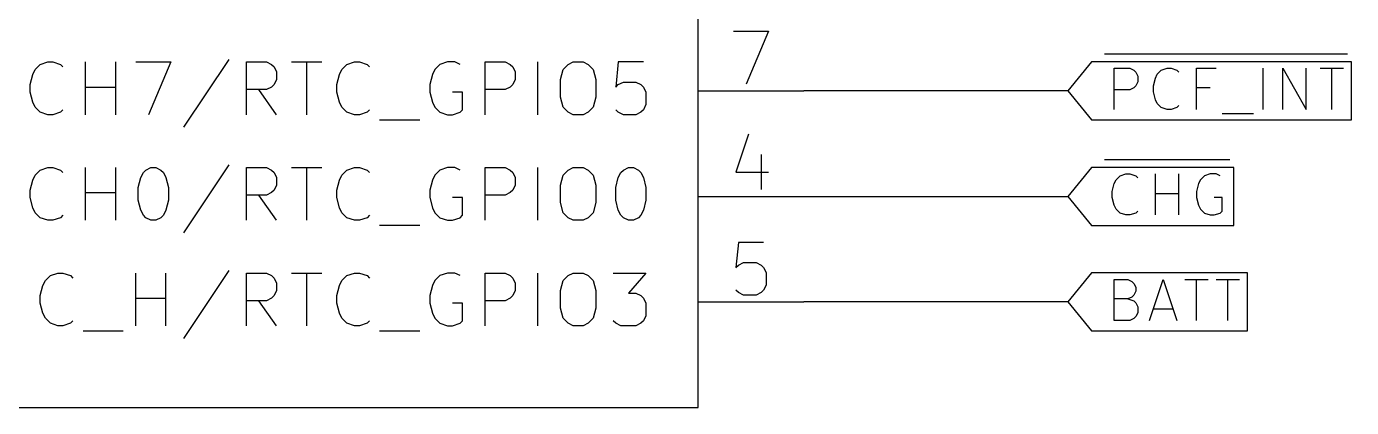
# Model space of a CAD drawing. Extents: x 0.4 to 16.1, y -11.3 to -0.4.
# Drawn here: x 7.114 to 8.369, y -10.5 to -10.139 of the extents above; entities that cross this region are included whole.
import ezdxf

# ---------------------------------------------------------------- set-up
doc = ezdxf.new("R2010")
doc.units = 0
doc.header["$MEASUREMENT"] = 0
for name, color, linetype in [('CYAN2', 4, 'CONTINUOUS'), ('GREEN2', 3, 'CONTINUOUS'), ('LYELLOW', 51, 'CONTINUOUS'), ('RED2', 1, 'CONTINUOUS')]:
    doc.layers.add(name, color=color, linetype=linetype)

msp = doc.modelspace()

# ---------------------------------------------------------------- linework, layer by layer
at = {"layer": 'CYAN2', "linetype": 'CONTINUOUS'}
for p, q in [((7.11952, -10.1845), (7.1219, -10.1798)), ((7.1219, -10.1798), (7.12666, -10.175)), ((7.12666, -10.175), (7.13381, -10.1726)), ((7.13381, -10.1726), (7.13857, -10.1726)), ((7.13857, -10.1726), (7.14571, -10.175)), ((7.14571, -10.175), (7.14809, -10.1774)), ((7.16952, -10.2226), (7.16952, -10.1726)), ((7.19809, -10.2226), (7.19809, -10.1726)), ((7.21714, -10.1726), (7.25047, -10.1726)), ((7.25047, -10.1726), (7.22904, -10.2226)), ((7.30523, -10.1702), (7.26238, -10.2345)), ((7.3219, -10.2226), (7.3219, -10.1726)), ((7.3219, -10.1726), (7.34095, -10.1726)), ((7.34095, -10.1726), (7.34571, -10.175)), ((7.34571, -10.175), (7.34809, -10.1774)), ((7.34809, -10.1774), (7.35047, -10.1821)), ((7.36476, -10.1726), (7.39333, -10.1726)), ((7.37904, -10.2226), (7.37904, -10.1726)), ((7.41, -10.1845), (7.41238, -10.1798)), ((7.41238, -10.1798), (7.41714, -10.175)), ((7.41714, -10.175), (7.42428, -10.1726)), ((7.42428, -10.1726), (7.42904, -10.1726)), ((7.42904, -10.1726), (7.43619, -10.175)), ((7.43619, -10.175), (7.43857, -10.1774)), ((7.50047, -10.1798), (7.49809, -10.1845)), ((7.50523, -10.175), (7.50047, -10.1798)), ((7.51238, -10.1726), (7.50523, -10.175)), ((7.51952, -10.1726), (7.51238, -10.1726)), ((7.52428, -10.175), (7.51952, -10.1726)), ((7.54809, -10.2226), (7.54809, -10.1726)), ((7.54809, -10.1726), (7.56714, -10.1726)), ((7.56714, -10.1726), (7.5719, -10.175)), ((7.5719, -10.175), (7.57428, -10.1774)), ((7.57428, -10.1774), (7.57666, -10.1821)), ((7.59809, -10.2226), (7.59809, -10.1726)), ((7.61952, -10.1893), (7.6219, -10.1798)), ((7.6219, -10.1798), (7.62666, -10.175)), ((7.62666, -10.175), (7.63143, -10.1726)), ((7.63143, -10.1726), (7.64095, -10.1726)), ((7.64095, -10.1726), (7.64571, -10.175)), ((7.64571, -10.175), (7.65047, -10.1798)), ((7.65047, -10.1798), (7.65285, -10.1893)), ((7.67428, -10.1726), (7.6719, -10.1964)), ((7.69809, -10.1726), (7.67428, -10.1726)), ((7.11714, -10.194), (7.11952, -10.1845)), ((7.35047, -10.1893), (7.34809, -10.194)), ((7.35047, -10.1821), (7.35047, -10.1893)), ((7.40761, -10.194), (7.41, -10.1845)), ((7.49809, -10.1845), (7.49571, -10.194)), ((7.57666, -10.1893), (7.57428, -10.194)), ((7.57666, -10.1821), (7.57666, -10.1893)), ((7.61952, -10.2059), (7.61952, -10.1893)), ((7.65285, -10.1893), (7.65285, -10.2059)), ((7.67428, -10.194), (7.67904, -10.1917)), ((7.67904, -10.1917), (7.69095, -10.1917)), ((7.69095, -10.1917), (7.69571, -10.194)), ((7.11714, -10.2012), (7.11714, -10.194)), ((7.11952, -10.2107), (7.11714, -10.2012)), ((7.16952, -10.1964), (7.19809, -10.1964)), ((7.34095, -10.1988), (7.3219, -10.1988)), ((7.35047, -10.2226), (7.33381, -10.1988)), ((7.34571, -10.1964), (7.34095, -10.1988)), ((7.34809, -10.194), (7.34571, -10.1964)), ((7.40761, -10.2012), (7.40761, -10.194)), ((7.41, -10.2107), (7.40761, -10.2012)), ((7.49571, -10.194), (7.49571, -10.2012)), ((7.49571, -10.2012), (7.49809, -10.2107)), ((7.52666, -10.2012), (7.51714, -10.2012)), ((7.52666, -10.2179), (7.52666, -10.2012)), ((7.56714, -10.1988), (7.54809, -10.1988)), ((7.5719, -10.1964), (7.56714, -10.1988)), ((7.57428, -10.194), (7.5719, -10.1964)), ((7.6719, -10.1964), (7.67428, -10.194)), ((7.69571, -10.194), (7.69809, -10.1964)), ((7.69809, -10.1964), (7.70047, -10.2012)), ((7.70047, -10.2012), (7.70047, -10.2131)), ((7.1219, -10.2155), (7.11952, -10.2107)), ((7.12666, -10.2202), (7.1219, -10.2155)), ((7.14809, -10.2179), (7.14571, -10.2202)), ((7.41238, -10.2155), (7.41, -10.2107)), ((7.41714, -10.2202), (7.41238, -10.2155)), ((7.43857, -10.2179), (7.43619, -10.2202)), ((7.49809, -10.2107), (7.50047, -10.2155)), ((7.50047, -10.2155), (7.50523, -10.2202)), ((7.52428, -10.2202), (7.52666, -10.2179)), ((7.6219, -10.2155), (7.61952, -10.2059)), ((7.62666, -10.2202), (7.6219, -10.2155)), ((7.65047, -10.2155), (7.64571, -10.2202)), ((7.65285, -10.2059), (7.65047, -10.2155)), ((7.67428, -10.2202), (7.6719, -10.2179)), ((7.69809, -10.2179), (7.69571, -10.2202)), ((7.70047, -10.2131), (7.69809, -10.2179)), ((7.13381, -10.2226), (7.12666, -10.2202)), ((7.13857, -10.2226), (7.13381, -10.2226)), ((7.14571, -10.2202), (7.13857, -10.2226)), ((7.42428, -10.2226), (7.41714, -10.2202)), ((7.42904, -10.2226), (7.42428, -10.2226)), ((7.43619, -10.2202), (7.42904, -10.2226)), ((7.44809, -10.2274), (7.48619, -10.2274)), ((7.50523, -10.2202), (7.51238, -10.2226)), ((7.51238, -10.2226), (7.51714, -10.2226)), ((7.51714, -10.2226), (7.52428, -10.2202)), ((7.63143, -10.2226), (7.62666, -10.2202)), ((7.64095, -10.2226), (7.63143, -10.2226)), ((7.64571, -10.2202), (7.64095, -10.2226)), ((7.67904, -10.2226), (7.67428, -10.2202)), ((7.69095, -10.2226), (7.67904, -10.2226)), ((7.69571, -10.2202), (7.69095, -10.2226)), ((7.11952, -10.2845), (7.1219, -10.2798)), ((7.1219, -10.2798), (7.12666, -10.275)), ((7.12666, -10.275), (7.13381, -10.2726)), ((7.13381, -10.2726), (7.13857, -10.2726)), ((7.13857, -10.2726), (7.14571, -10.275)), ((7.14571, -10.275), (7.14809, -10.2774)), ((7.16952, -10.3226), (7.16952, -10.2726)), ((7.19809, -10.3226), (7.19809, -10.2726)), ((7.2219, -10.2821), (7.22428, -10.2774)), ((7.22428, -10.2774), (7.22666, -10.275)), ((7.22666, -10.275), (7.23143, -10.2726)), ((7.23143, -10.2726), (7.23619, -10.2726)), ((7.23619, -10.2726), (7.24095, -10.275)), ((7.24095, -10.275), (7.24333, -10.2774)), ((7.24333, -10.2774), (7.24571, -10.2821)), ((7.30523, -10.2702), (7.26238, -10.3345)), ((7.3219, -10.3226), (7.3219, -10.2726)), ((7.3219, -10.2726), (7.34095, -10.2726)), ((7.34095, -10.2726), (7.34571, -10.275)), ((7.34571, -10.275), (7.34809, -10.2774)), ((7.34809, -10.2774), (7.35047, -10.2821)), ((7.36476, -10.2726), (7.39333, -10.2726)), ((7.37904, -10.3226), (7.37904, -10.2726)), ((7.41, -10.2845), (7.41238, -10.2798)), ((7.41238, -10.2798), (7.41714, -10.275)), ((7.41714, -10.275), (7.42428, -10.2726)), ((7.42428, -10.2726), (7.42904, -10.2726)), ((7.42904, -10.2726), (7.43619, -10.275)), ((7.43619, -10.275), (7.43857, -10.2774)), ((7.50047, -10.2798), (7.49809, -10.2845)), ((7.50523, -10.275), (7.50047, -10.2798)), ((7.51238, -10.2726), (7.50523, -10.275)), ((7.51952, -10.2726), (7.51238, -10.2726)), ((7.52428, -10.275), (7.51952, -10.2726)), ((7.54809, -10.3226), (7.54809, -10.2726)), ((7.54809, -10.2726), (7.56714, -10.2726)), ((7.56714, -10.2726), (7.5719, -10.275)), ((7.5719, -10.275), (7.57428, -10.2774)), ((7.57428, -10.2774), (7.57666, -10.2821)), ((7.59809, -10.3226), (7.59809, -10.2726)), ((7.61952, -10.2893), (7.6219, -10.2798)), ((7.6219, -10.2798), (7.62666, -10.275)), ((7.62666, -10.275), (7.63143, -10.2726)), ((7.63143, -10.2726), (7.64095, -10.2726)), ((7.64095, -10.2726), (7.64571, -10.275)), ((7.64571, -10.275), (7.65047, -10.2798)), ((7.65047, -10.2798), (7.65285, -10.2893)), ((7.67428, -10.2821), (7.67666, -10.2774)), ((7.67666, -10.2774), (7.67904, -10.275)), ((7.67904, -10.275), (7.68381, -10.2726)), ((7.68381, -10.2726), (7.68857, -10.2726)), ((7.68857, -10.2726), (7.69333, -10.275)), ((7.69333, -10.275), (7.69571, -10.2774)), ((7.69571, -10.2774), (7.69809, -10.2821)), ((7.11714, -10.294), (7.11952, -10.2845)), ((7.21952, -10.2917), (7.2219, -10.2821)), ((7.21952, -10.3036), (7.21952, -10.2917)), ((7.24571, -10.2821), (7.24809, -10.2917)), ((7.24809, -10.2917), (7.24809, -10.3036)), ((7.35047, -10.2893), (7.34809, -10.294)), ((7.35047, -10.2821), (7.35047, -10.2893)), ((7.40761, -10.294), (7.41, -10.2845)), ((7.49809, -10.2845), (7.49571, -10.294)), ((7.57666, -10.2893), (7.57428, -10.294)), ((7.57666, -10.2821), (7.57666, -10.2893)), ((7.61952, -10.3059), (7.61952, -10.2893)), ((7.65285, -10.2893), (7.65285, -10.3059)), ((7.6719, -10.2917), (7.67428, -10.2821)), ((7.6719, -10.3036), (7.6719, -10.2917)), ((7.69809, -10.2821), (7.70047, -10.2917)), ((7.70047, -10.2917), (7.70047, -10.3036)), ((7.11714, -10.3012), (7.11714, -10.294)), ((7.11952, -10.3107), (7.11714, -10.3012)), ((7.16952, -10.2964), (7.19809, -10.2964)), ((7.2219, -10.3131), (7.21952, -10.3036)), ((7.24809, -10.3036), (7.24571, -10.3131)), ((7.34095, -10.2988), (7.3219, -10.2988)), ((7.35047, -10.3226), (7.33381, -10.2988)), ((7.34571, -10.2964), (7.34095, -10.2988)), ((7.34809, -10.294), (7.34571, -10.2964)), ((7.40761, -10.3012), (7.40761, -10.294)), ((7.41, -10.3107), (7.40761, -10.3012)), ((7.49571, -10.294), (7.49571, -10.3012)), ((7.49571, -10.3012), (7.49809, -10.3107)), ((7.52666, -10.3012), (7.51714, -10.3012)), ((7.52666, -10.3179), (7.52666, -10.3012)), ((7.56714, -10.2988), (7.54809, -10.2988)), ((7.5719, -10.2964), (7.56714, -10.2988)), ((7.57428, -10.294), (7.5719, -10.2964)), ((7.6219, -10.3155), (7.61952, -10.3059)), ((7.65285, -10.3059), (7.65047, -10.3155)), ((7.67428, -10.3131), (7.6719, -10.3036)), ((7.70047, -10.3036), (7.69809, -10.3131)), ((7.1219, -10.3155), (7.11952, -10.3107)), ((7.12666, -10.3202), (7.1219, -10.3155)), ((7.14809, -10.3179), (7.14571, -10.3202)), ((7.22428, -10.3179), (7.2219, -10.3131)), ((7.22666, -10.3202), (7.22428, -10.3179)), ((7.24333, -10.3179), (7.24095, -10.3202)), ((7.24571, -10.3131), (7.24333, -10.3179)), ((7.41238, -10.3155), (7.41, -10.3107)), ((7.41714, -10.3202), (7.41238, -10.3155)), ((7.43857, -10.3179), (7.43619, -10.3202)), ((7.49809, -10.3107), (7.50047, -10.3155)), ((7.50047, -10.3155), (7.50523, -10.3202)), ((7.52428, -10.3202), (7.52666, -10.3179)), ((7.62666, -10.3202), (7.6219, -10.3155)), ((7.65047, -10.3155), (7.64571, -10.3202)), ((7.67666, -10.3179), (7.67428, -10.3131)), ((7.67904, -10.3202), (7.67666, -10.3179)), ((7.69571, -10.3179), (7.69333, -10.3202)), ((7.69809, -10.3131), (7.69571, -10.3179)), ((7.13381, -10.3226), (7.12666, -10.3202)), ((7.13857, -10.3226), (7.13381, -10.3226)), ((7.14571, -10.3202), (7.13857, -10.3226)), ((7.23143, -10.3226), (7.22666, -10.3202)), ((7.23619, -10.3226), (7.23143, -10.3226)), ((7.24095, -10.3202), (7.23619, -10.3226)), ((7.42428, -10.3226), (7.41714, -10.3202)), ((7.42904, -10.3226), (7.42428, -10.3226)), ((7.43619, -10.3202), (7.42904, -10.3226)), ((7.44809, -10.3274), (7.48619, -10.3274)), ((7.50523, -10.3202), (7.51238, -10.3226)), ((7.51238, -10.3226), (7.51714, -10.3226)), ((7.51714, -10.3226), (7.52428, -10.3202)), ((7.63143, -10.3226), (7.62666, -10.3202)), ((7.64095, -10.3226), (7.63143, -10.3226)), ((7.64571, -10.3202), (7.64095, -10.3226)), ((7.68381, -10.3226), (7.67904, -10.3202)), ((7.68857, -10.3226), (7.68381, -10.3226)), ((7.69333, -10.3202), (7.68857, -10.3226)), ((7.12904, -10.3845), (7.13143, -10.3798)), ((7.13143, -10.3798), (7.13619, -10.375)), ((7.13619, -10.375), (7.14333, -10.3726)), ((7.14333, -10.3726), (7.14809, -10.3726)), ((7.14809, -10.3726), (7.15523, -10.375)), ((7.15523, -10.375), (7.15761, -10.3774)), ((7.21714, -10.4226), (7.21714, -10.3726)), ((7.24571, -10.4226), (7.24571, -10.3726)), ((7.30523, -10.3702), (7.26238, -10.4345)), ((7.3219, -10.4226), (7.3219, -10.3726)), ((7.3219, -10.3726), (7.34095, -10.3726)), ((7.34095, -10.3726), (7.34571, -10.375)), ((7.34571, -10.375), (7.34809, -10.3774)), ((7.34809, -10.3774), (7.35047, -10.3821)), ((7.36476, -10.3726), (7.39333, -10.3726)), ((7.37904, -10.4226), (7.37904, -10.3726)), ((7.41, -10.3845), (7.41238, -10.3798)), ((7.41238, -10.3798), (7.41714, -10.375)), ((7.41714, -10.375), (7.42428, -10.3726)), ((7.42428, -10.3726), (7.42904, -10.3726)), ((7.42904, -10.3726), (7.43619, -10.375)), ((7.43619, -10.375), (7.43857, -10.3774)), ((7.50047, -10.3798), (7.49809, -10.3845)), ((7.50523, -10.375), (7.50047, -10.3798)), ((7.51238, -10.3726), (7.50523, -10.375)), ((7.51952, -10.3726), (7.51238, -10.3726)), ((7.52428, -10.375), (7.51952, -10.3726)), ((7.54809, -10.4226), (7.54809, -10.3726)), ((7.54809, -10.3726), (7.56714, -10.3726)), ((7.56714, -10.3726), (7.5719, -10.375)), ((7.5719, -10.375), (7.57428, -10.3774)), ((7.57428, -10.3774), (7.57666, -10.3821)), ((7.59809, -10.4226), (7.59809, -10.3726)), ((7.61952, -10.3893), (7.6219, -10.3798)), ((7.6219, -10.3798), (7.62666, -10.375)), ((7.62666, -10.375), (7.63143, -10.3726)), ((7.63143, -10.3726), (7.64095, -10.3726)), ((7.64095, -10.3726), (7.64571, -10.375)), ((7.64571, -10.375), (7.65047, -10.3798)), ((7.65047, -10.3798), (7.65285, -10.3893)), ((7.66952, -10.3726), (7.70047, -10.3726)), ((7.70047, -10.3726), (7.68381, -10.3917)), ((7.12666, -10.394), (7.12904, -10.3845)), ((7.12666, -10.4012), (7.12666, -10.394)), ((7.34809, -10.394), (7.34571, -10.3964)), ((7.35047, -10.3893), (7.34809, -10.394)), ((7.35047, -10.3821), (7.35047, -10.3893)), ((7.40761, -10.394), (7.41, -10.3845)), ((7.40761, -10.4012), (7.40761, -10.394)), ((7.49809, -10.3845), (7.49571, -10.394)), ((7.49571, -10.394), (7.49571, -10.4012)), ((7.57428, -10.394), (7.5719, -10.3964)), ((7.57666, -10.3893), (7.57428, -10.394)), ((7.57666, -10.3821), (7.57666, -10.3893)), ((7.61952, -10.4059), (7.61952, -10.3893)), ((7.65285, -10.3893), (7.65285, -10.4059)), ((7.68381, -10.3917), (7.69095, -10.3917)), ((7.69095, -10.3917), (7.69571, -10.394)), ((7.69571, -10.394), (7.69809, -10.3964)), ((7.12904, -10.4107), (7.12666, -10.4012)), ((7.21714, -10.3964), (7.24571, -10.3964)), ((7.34095, -10.3988), (7.3219, -10.3988)), ((7.35047, -10.4226), (7.33381, -10.3988)), ((7.34571, -10.3964), (7.34095, -10.3988)), ((7.41, -10.4107), (7.40761, -10.4012)), ((7.49571, -10.4012), (7.49809, -10.4107)), ((7.52666, -10.4012), (7.51714, -10.4012)), ((7.52666, -10.4179), (7.52666, -10.4012)), ((7.56714, -10.3988), (7.54809, -10.3988)), ((7.5719, -10.3964), (7.56714, -10.3988)), ((7.6219, -10.4155), (7.61952, -10.4059)), ((7.65285, -10.4059), (7.65047, -10.4155)), ((7.69809, -10.3964), (7.70047, -10.4012)), ((7.70047, -10.4012), (7.70047, -10.4131)), ((7.13143, -10.4155), (7.12904, -10.4107)), ((7.13619, -10.4202), (7.13143, -10.4155)), ((7.15761, -10.4179), (7.15523, -10.4202)), ((7.41238, -10.4155), (7.41, -10.4107)), ((7.41714, -10.4202), (7.41238, -10.4155)), ((7.43857, -10.4179), (7.43619, -10.4202)), ((7.49809, -10.4107), (7.50047, -10.4155)), ((7.50047, -10.4155), (7.50523, -10.4202)), ((7.52428, -10.4202), (7.52666, -10.4179)), ((7.62666, -10.4202), (7.6219, -10.4155)), ((7.65047, -10.4155), (7.64571, -10.4202)), ((7.6719, -10.4202), (7.66952, -10.4179)), ((7.69809, -10.4179), (7.69571, -10.4202)), ((7.70047, -10.4131), (7.69809, -10.4179)), ((7.14333, -10.4226), (7.13619, -10.4202)), ((7.14809, -10.4226), (7.14333, -10.4226)), ((7.15523, -10.4202), (7.14809, -10.4226)), ((7.16714, -10.4274), (7.20523, -10.4274)), ((7.42428, -10.4226), (7.41714, -10.4202)), ((7.42904, -10.4226), (7.42428, -10.4226)), ((7.43619, -10.4202), (7.42904, -10.4226)), ((7.44809, -10.4274), (7.48619, -10.4274)), ((7.50523, -10.4202), (7.51238, -10.4226)), ((7.51238, -10.4226), (7.51714, -10.4226)), ((7.51714, -10.4226), (7.52428, -10.4202)), ((7.63143, -10.4226), (7.62666, -10.4202)), ((7.64095, -10.4226), (7.63143, -10.4226)), ((7.64571, -10.4202), (7.64095, -10.4226)), ((7.67666, -10.4226), (7.6719, -10.4202)), ((7.69095, -10.4226), (7.67666, -10.4226)), ((7.69571, -10.4202), (7.69095, -10.4226))]:
    msp.add_line(p, q, dxfattribs=at)
at = {"layer": 'GREEN2', "linetype": 'CONTINUOUS'}
for p, q in [((8.1, -10.2), (7.85, -10.2)), ((7.85, -10.3), (8.1, -10.3)), ((8.1, -10.4), (7.85, -10.4))]:
    msp.add_line(p, q, dxfattribs=at)
at = {"layer": 'LYELLOW', "linetype": 'CONTINUOUS'}
for p, q in [((7.75, -10.5), (7.75, -7.2)), ((4.25, -10.5), (7.75, -10.5))]:
    msp.add_line(p, q, dxfattribs=at)
at = {"layer": 'RED2', "linetype": 'CONTINUOUS'}
for p, q in [((7.75, -10.5), (7.75, -7.2)), ((7.75, -10.5), (7.75, -7.2)), ((7.78333, -10.1436), (7.81667, -10.1436)), ((7.81667, -10.1436), (7.79524, -10.1936)), ((8.1348, -10.1649), (8.1738, -10.1649)), ((8.1738, -10.1649), (8.2128, -10.1649)), ((8.2128, -10.1649), (8.24623, -10.1649)), ((8.24623, -10.1649), (8.27594, -10.1649)), ((8.27594, -10.1649), (8.29452, -10.1649)), ((8.29452, -10.1649), (8.33537, -10.1649)), ((8.33537, -10.1649), (8.36509, -10.1649)), ((8.12262, -10.1725), (8.1, -10.2)), ((8.3689, -10.1725), (8.12262, -10.1725)), ((8.14409, -10.2176), (8.14409, -10.1786)), ((8.14409, -10.1786), (8.15894, -10.1786)), ((8.15894, -10.1786), (8.16266, -10.1805)), ((8.16266, -10.1805), (8.16452, -10.1824)), ((8.18494, -10.1842), (8.18866, -10.1805)), ((8.18866, -10.1805), (8.19423, -10.1786)), ((8.19423, -10.1786), (8.19794, -10.1786)), ((8.19794, -10.1786), (8.20352, -10.1805)), ((8.20352, -10.1805), (8.20537, -10.1824)), ((8.22209, -10.2176), (8.22209, -10.1786)), ((8.22209, -10.1786), (8.24066, -10.1786)), ((8.28523, -10.2176), (8.28523, -10.1786)), ((8.3038, -10.2176), (8.3038, -10.1786)), ((8.3038, -10.1786), (8.32609, -10.2176)), ((8.32609, -10.2176), (8.32609, -10.1786)), ((8.33909, -10.1786), (8.36137, -10.1786)), ((8.35023, -10.2176), (8.35023, -10.1786)), ((8.3689, -10.2), (8.3689, -10.1725)), ((8.16452, -10.1824), (8.16637, -10.1861)), ((8.16637, -10.1916), (8.16452, -10.1954)), ((8.16637, -10.1861), (8.16637, -10.1916)), ((8.18123, -10.1954), (8.18309, -10.1879)), ((8.18309, -10.1879), (8.18494, -10.1842)), ((7.75, -10.2), (7.85, -10.2)), ((8.1, -10.2), (8.12262, -10.2275)), ((8.15894, -10.1991), (8.14409, -10.1991)), ((8.16266, -10.1972), (8.15894, -10.1991)), ((8.16452, -10.1954), (8.16266, -10.1972)), ((8.18123, -10.2009), (8.18123, -10.1954)), ((8.18309, -10.2084), (8.18123, -10.2009)), ((8.23509, -10.1972), (8.22209, -10.1972)), ((8.3689, -10.2275), (8.3689, -10.2)), ((8.18494, -10.2121), (8.18309, -10.2084)), ((8.18866, -10.2158), (8.18494, -10.2121)), ((8.19423, -10.2176), (8.18866, -10.2158)), ((8.19794, -10.2176), (8.19423, -10.2176)), ((8.20352, -10.2158), (8.19794, -10.2176)), ((8.20537, -10.2139), (8.20352, -10.2158)), ((8.12262, -10.2275), (8.3689, -10.2275)), ((8.24623, -10.2214), (8.27594, -10.2214)), ((7.79762, -10.2412), (7.78571, -10.2769)), ((7.80952, -10.2603), (7.80952, -10.2936)), ((8.1348, -10.2649), (8.1738, -10.2649)), ((8.1738, -10.2649), (8.21466, -10.2649)), ((8.21466, -10.2649), (8.25366, -10.2649)), ((7.78571, -10.2769), (7.81667, -10.2769)), ((8.12262, -10.2725), (8.1, -10.3)), ((8.25747, -10.2725), (8.12262, -10.2725)), ((8.14594, -10.2842), (8.14966, -10.2805)), ((8.14966, -10.2805), (8.15523, -10.2786)), ((8.15523, -10.2786), (8.15894, -10.2786)), ((8.15894, -10.2786), (8.16452, -10.2805)), ((8.16452, -10.2805), (8.16637, -10.2824)), ((8.18309, -10.3176), (8.18309, -10.2786)), ((8.20537, -10.3176), (8.20537, -10.2786)), ((8.22952, -10.2805), (8.2258, -10.2842)), ((8.23509, -10.2786), (8.22952, -10.2805)), ((8.24066, -10.2786), (8.23509, -10.2786)), ((8.24437, -10.2805), (8.24066, -10.2786)), ((8.25747, -10.3), (8.25747, -10.2725)), ((8.14223, -10.2954), (8.14409, -10.2879)), ((8.14409, -10.2879), (8.14594, -10.2842)), ((8.22394, -10.2879), (8.22209, -10.2954)), ((8.2258, -10.2842), (8.22394, -10.2879)), ((7.75, -10.3), (7.85, -10.3)), ((8.1, -10.3), (8.12262, -10.3275)), ((8.14223, -10.3009), (8.14223, -10.2954)), ((8.14409, -10.3084), (8.14223, -10.3009)), ((8.18309, -10.2972), (8.20537, -10.2972)), ((8.22209, -10.2954), (8.22209, -10.3009)), ((8.22209, -10.3009), (8.22394, -10.3084)), ((8.24623, -10.3009), (8.2388, -10.3009)), ((8.24623, -10.3139), (8.24623, -10.3009)), ((8.25747, -10.3275), (8.25747, -10.3)), ((8.14594, -10.3121), (8.14409, -10.3084)), ((8.14966, -10.3158), (8.14594, -10.3121)), ((8.15523, -10.3176), (8.14966, -10.3158)), ((8.15894, -10.3176), (8.15523, -10.3176)), ((8.16452, -10.3158), (8.15894, -10.3176)), ((8.16637, -10.3139), (8.16452, -10.3158)), ((8.22394, -10.3084), (8.2258, -10.3121)), ((8.2258, -10.3121), (8.22952, -10.3158)), ((8.22952, -10.3158), (8.23509, -10.3176)), ((8.23509, -10.3176), (8.2388, -10.3176)), ((8.2388, -10.3176), (8.24437, -10.3158)), ((8.24437, -10.3158), (8.24623, -10.3139)), ((8.12262, -10.3275), (8.25747, -10.3275)), ((7.78809, -10.3436), (7.78571, -10.3674)), ((7.8119, -10.3436), (7.78809, -10.3436)), ((7.78571, -10.3674), (7.78809, -10.365)), ((7.78809, -10.365), (7.79285, -10.3627)), ((7.79285, -10.3627), (7.80476, -10.3627)), ((7.80476, -10.3627), (7.80952, -10.365)), ((7.80952, -10.365), (7.8119, -10.3674)), ((7.8119, -10.3674), (7.81428, -10.3722)), ((7.81428, -10.3722), (7.81428, -10.3841)), ((8.12262, -10.3725), (8.1, -10.4)), ((8.27047, -10.3725), (8.12262, -10.3725)), ((8.14409, -10.4176), (8.14409, -10.3786)), ((8.14409, -10.3786), (8.15709, -10.3786)), ((8.15709, -10.3786), (8.1608, -10.3805)), ((8.1608, -10.3805), (8.16266, -10.3824)), ((8.17752, -10.4176), (8.19052, -10.3786)), ((8.19052, -10.3786), (8.20352, -10.4176)), ((8.21094, -10.3786), (8.23323, -10.3786)), ((8.22209, -10.4176), (8.22209, -10.3786)), ((8.24066, -10.3786), (8.26294, -10.3786)), ((8.2518, -10.4176), (8.2518, -10.3786)), ((8.27047, -10.4), (8.27047, -10.3725)), ((7.78809, -10.3912), (7.78571, -10.3889)), ((7.79285, -10.3936), (7.78809, -10.3912)), ((7.80476, -10.3936), (7.79285, -10.3936)), ((7.80952, -10.3912), (7.80476, -10.3936)), ((7.8119, -10.3889), (7.80952, -10.3912)), ((7.81428, -10.3841), (7.8119, -10.3889)), ((8.16266, -10.3935), (8.1608, -10.3954)), ((8.16266, -10.3824), (8.16452, -10.3861)), ((8.16452, -10.3898), (8.16266, -10.3935)), ((8.16452, -10.3861), (8.16452, -10.3898)), ((7.75, -10.4), (7.85, -10.4)), ((8.1, -10.4), (8.12262, -10.4275)), ((8.15709, -10.3972), (8.14409, -10.3972)), ((8.1608, -10.3954), (8.15709, -10.3972)), ((8.15709, -10.3972), (8.16266, -10.3991)), ((8.16266, -10.3991), (8.16452, -10.4009)), ((8.16452, -10.4009), (8.16637, -10.4046)), ((8.16637, -10.4046), (8.16637, -10.4102)), ((8.18123, -10.4065), (8.1998, -10.4065)), ((8.27047, -10.4275), (8.27047, -10.4)), ((8.15894, -10.4176), (8.14409, -10.4176)), ((8.16266, -10.4158), (8.15894, -10.4176)), ((8.16452, -10.4139), (8.16266, -10.4158)), ((8.16637, -10.4102), (8.16452, -10.4139)), ((8.12262, -10.4275), (8.27047, -10.4275)), ((4.25, -10.5), (7.75, -10.5)), ((4.25, -10.5), (7.75, -10.5))]:
    msp.add_line(p, q, dxfattribs=at)

doc.saveas('drawing.dxf')
